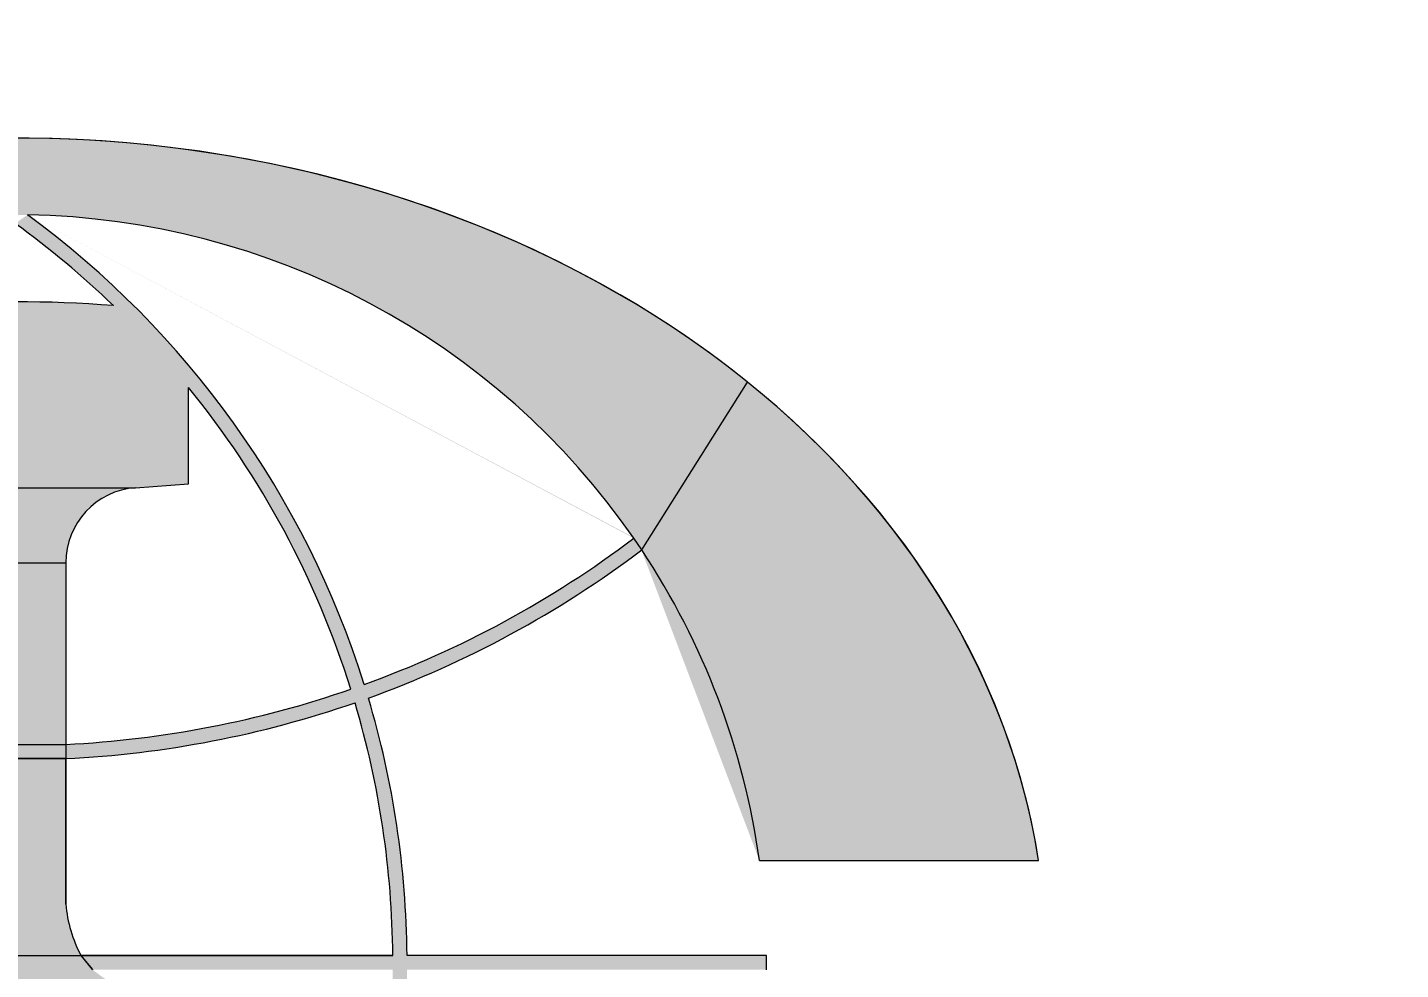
# Model space of a CAD drawing. Extents: x -109840 to 130597, y -3373 to 200909.
# Drawn here: x 115035 to 115921, y 4568 to 5176 of the extents above; entities that cross this region are included whole.
import ezdxf
from ezdxf.enums import TextEntityAlignment as Align

# ---------------------------------------------------------------- set-up
doc = ezdxf.new("R2010")
doc.units = 0
doc.header["$LTSCALE"] = 1000
doc.layers.get('0').update_dxf_attribs({"linetype": 'CONTINUOUS'})
doc.layers.get('Defpoints').update_dxf_attribs({"linetype": 'CONTINUOUS'})
doc.layers.add('11', color=3, linetype='CONTINUOUS')
doc.layers.add('DIM', color=3, linetype='CONTINUOUS', lineweight=0)
doc.layers.add('HFZT', color=5, linetype='CONTINUOUS', lineweight=15)
doc.styles.add('TSSD_Dimension', font='tssdeng.shx', dxfattribs={"width": 0.7, "bigfont": 'hztxt.shx'})
doc.styles.add('TSSD_NORM', font='tssdeng.shx', dxfattribs={"width": 0.7, "bigfont": 'hztxt.shx'})
doc.dimstyles.new('TSSD_100_100', dxfattribs={"dimtxt": 300, "dimasz": 100, "dimexe": 100, "dimexo": 250, "dimgap": 100, "dimtad": 1, "dimdec": 0, "dimzin": 0, "dimdsep": 46, "dimtxsty": 'TSSD_Dimension', "dimblk": 'ARCHTICK', "dimblk1": 'ARCHTICK', "dimblk2": 'ARCHTICK', "dimcen": 0, "dimdle": 100, "dimclrt": 7, "dimadec": 0, "dimazin": 0, "dimtfac": 1, "dimtdec": 0, "dimtix": 1, "dimtmove": 2, "dimatfit": 3, "dimfxl": 1, "dimtolj": 1, "dimtzin": 0, "dimarcsym": 0})

# ---------------------------------------------------------------- blocks, each defined once
blk = doc.blocks.new('dfgdfger')
at = {"layer": 'HFZT'}
h = blk.add_hatch(color=5, dxfattribs=at)
edge = h.paths.add_edge_path()
edge.add_ellipse((447317.0949818153, 387546.4789575529), major_axis=(-2135.702406557902, 3.083745e-10), ratio=0.7995231178727922, start_angle=224.7519621973884, end_angle=270.3684322559902)
edge.add_line((447303.3617498089, 389253.9871015997), (447291.7268203543, 389095.0852040663))
edge.add_line((447291.7268203543, 389095.0852040663), (447342.4631431565, 389095.085205439))
edge.add_ellipse((447317.0949818153, 387546.4789575529), major_axis=(1555.6062738055, 1.199718e-09), ratio=0.995632526572881, start_angle=34.5761866349182, end_angle=89.06560353032472, ccw=False)
edge.add_line((448597.9381060309, 388425.432335131), (448597.9381106842, 388425.4323386479))
edge.add_line((448597.9381106842, 388425.4323386479), (448614.4609707486, 388401.0729725615))
edge.add_line((448614.4609707486, 388401.0729725615), (448833.7881044174, 388748.656216296))
edge = h.paths.add_edge_path()
edge.add_ellipse((447317.0949818153, 387546.4789575529), major_axis=(-2135.702406557902, 3.083745e-10), ratio=0.7995231178727922, start_angle=270.3684322559902, end_angle=325.9048970660255)
edge.add_line((445548.502200743, 388503.6735452061), (446019.7289953271, 388401.0729720149))
edge.add_line((446019.7289953271, 388401.0729720149), (446036.251857576, 388425.4323350975))
edge.add_ellipse((447317.0949818153, 387546.4789575529), major_axis=(-1555.606273805532, 1.0981663e-09), ratio=0.995632526572861, start_angle=-89.06560353032762, end_angle=-34.57618663492411, ccw=False)
edge.add_line((447291.7268204549, 389095.085205438), (447303.3617498088, 389253.9871015994))
edge = h.paths.add_edge_path()
edge.add_ellipse((447317.0949818153, 387546.4789575529), major_axis=(-1555.606273805538, 1.05642364e-08), ratio=0.9956325265727753, start_angle=-33.48878922026972, end_angle=-0.5437440238690101, ccw=False)
edge.add_line((446019.7289928739, 388401.0729725489), (445548.502200743, 388503.6735452061))
edge.add_ellipse((447317.0949818153, 387546.4789575529), major_axis=(-2135.702406557902, 3.083745e-10), ratio=0.7995231178727922, start_angle=325.9048970660255, end_angle=368.0953103709313)
edge.add_line((445202.6744501679, 387306.022350312), (445761.5587582996, 387531.7807590646))
edge.add_line((445761.5587582996, 387531.7807590646), (445761.5587583357, 387561.1771560421))
blk.add_hatch(color=5, dxfattribs=at).paths.add_polyline_path([(447342.4631431582, 389095.085205439), (447317.0949817838, 389077.1871000331, -0.0350991249292677), (447520.3225560451, 388907.2561263303, 0.038470675069154), (447113.8674075223, 388907.2561263301, -0.0350991249293221), (447317.0949817838, 389077.1871000331), (447291.7268185326, 389095.0852040663, 0.1599231129014157), (446594.3003439925, 388122.6109672308), (446594.3002308831, 388122.6105980824), (446622.0288297773, 388112.7940404307, -0.0947628185422816), (446958.1782527228, 388737.8722724228), (446958.1782527227, 388537.7478899196), (447067.6835571333, 388529.9893425286, -0.3936449519258011), (447212.487425986, 388374.5630001672), (447421.7025311996, 388374.5630001672, -0.3936449519104216), (447566.5064000437, 388529.9893425286), (447676.0117044539, 388537.7478899196), (447676.0117044539, 388737.8722724228, -0.0947628185422816), (448012.1611273996, 388112.7940404307), (448039.8897354719, 388122.6105990897, 0.1599231647893314)])
h = blk.add_hatch(color=5, dxfattribs=at)
h.paths.add_polyline_path([(447676.0117044539, 388737.8722723211), (447520.3225560451, 388907.2561263303, 0.0384706750691652), (447113.8674075223, 388907.2561263301), (446958.1782527227, 388737.8722723919), (446958.1782527227, 388537.7478899196), (447067.6835572485, 388529.9893425204), (447566.5063999286, 388529.9893425205), (447676.0117044539, 388537.7478899196)])
h.paths.add_polyline_path([(447566.5063999289, 388529.9893425204), (447067.6835572478, 388529.9893425204, -0.3936449516970508), (447212.4874259772, 388374.5630001672), (447421.7025311996, 388374.5630001672, -0.3936449516971516)])
h.paths.add_polyline_path([(447421.7025311996, 388374.5630001672), (447212.4874259772, 388374.5630001672), (447212.4874259772, 387998.4430461771), (447421.7025311996, 387998.4430462997)])
h.paths.add_polyline_path([(447421.7025311996, 387998.4430462997), (447212.487428485, 387998.4430461772), (447212.4874259772, 387969.0114320708), (447421.7025375364, 387969.0114320704), (447421.702543089, 387969.0114323405)])
h.paths.add_polyline_path([(447421.7025375366, 387969.0114320704), (447212.4874259772, 387969.0114320709), (447212.4874259772, 387667.3537239561, -0.0972160933711766), (447181.0194913404, 387561.177156214), (447453.1704721729, 387561.177156214, -0.0972160933711797), (447421.7025375364, 387667.3537239561)])
h.paths.add_polyline_path([(447453.1704721226, 387561.177156214), (447181.0194913406, 387561.177156214), (447156.6955405818, 387531.7807590646), (447477.3220895581, 387531.7807590646)])
h.paths.add_polyline_path([(447477.4944229856, 387531.7807590646), (447156.6955405818, 387531.7807590646, -0.1501739460842551), (446808.0158972862, 387397.8381747598, 0.0377954797287202), (446585.2870008701, 387378.6298784068), (446585.2870008702, 387250.3346182961), (448048.9029626435, 387250.3346182958), (448048.9029626435, 387378.6298784066, 0.037795479718304), (447826.1740662888, 387397.8381747593, -0.150173946087328)])
h = blk.add_hatch(color=5, dxfattribs=at)
edge = h.paths.add_edge_path()
edge.add_ellipse((447317.0949818153, 387546.4789575529), major_axis=(-2135.702406557902, 3.083745e-10), ratio=0.7995231178727922, start_angle=187.1202605433415, end_angle=224.7519621973846)
edge.add_line((448833.7881044174, 388748.656216296), (448614.4609707486, 388401.0729725615))
edge.add_ellipse((447317.0949818153, 387546.4789575529), major_axis=(1555.606273805515, 1.60880968e-08), ratio=0.99563252657275, start_angle=7.854373486109182, end_angle=33.488789220066906, ccw=False)
edge.add_line((448858.1074921282, 387758.1330158204), (449436.3272117751, 387758.1330158204))
h = blk.add_hatch(color=5, dxfattribs=at)
h.paths.add_polyline_path([(446505.8107265931, 387561.1771560453), (445761.5587583357, 387561.1771560453), (445761.5587582996, 387531.7807590646), (446505.8107266201, 387531.7807590646)])
h.paths.add_polyline_path([(446535.2079996464, 387561.1771560453), (446505.810726593, 387561.1771549539), (446505.8107266201, 387531.7807590647), (446535.2079996703, 387531.7807592534)])
h.paths.add_polyline_path([(447181.0194912009, 387561.1771560453), (446535.2079996464, 387561.1771560453), (446535.2079996704, 387531.7807590646), (447156.6955405818, 387531.7807590646)])
h.paths.add_polyline_path([(448098.9819638971, 387561.1771558585, 0.0703893708340612), (448020.7604282026, 388084.6623476406), (448020.760206511, 388084.6630728809, -0.071179979790909), (447421.702543089, 387969.0114323405), (447421.7025311996, 387998.4430463008, 0.0711367195696139), (448012.1611273992, 388112.7940404306), (448039.8897354719, 388122.6105990897, 0.075141308011033), (448597.9381106842, 388425.4323386479), (448614.460970737, 388401.0729725787, -0.0751367857020564), (448048.5123390525, 388094.4695124922, -0.0706150974082752), (448128.3792369661, 387561.1771560453), (448098.9819638971, 387561.1771558566), (448098.9819638669, 387531.7807590646), (447477.3220895581, 387531.7807590646), (447453.170472261, 387561.1771560453)])
h = blk.add_hatch(color=5, dxfattribs=at)
h.paths.add_polyline_path([(448872.7012555821, 387561.1771560453), (448128.3792369747, 387561.1771560453), (448128.3792369661, 387531.7807590646), (448872.701255582, 387531.7807590646)])
h.paths.add_polyline_path([(448128.3792369745, 387561.1771549539), (448098.9819638971, 387561.1771558566), (448098.9819638971, 387531.7807592534), (448128.3792369661, 387531.7807590646)])
h.paths.add_polyline_path([(448128.3792369661, 387531.7807590646), (448098.9819638971, 387531.7807592534, -0.0433950495387643), (448068.0918245226, 387205.9296155946), (448097.9701021603, 387205.9296155946, 0.0427218066744472)])
h.paths.add_polyline_path([(448048.5123394959, 388094.469511004), (448020.7602120851, 388084.6630748505, -0.0703894717237666), (448098.9819638971, 387561.1771558566), (448128.3792369747, 387561.1771549539, 0.070615097347847)])
at = {"layer": '11', "color": 5, "lineweight": 0}
for p, q in [((448597.9381060307, 388425.432335131), (448597.9381106842, 388425.4323386479)), ((447421.7025375364, 387667.3537239561), (447421.7025375364, 387969.0114320704)), ((448858.1074921283, 387758.1330158204), (449436.3272117754, 387758.1330158204)), ((448098.9819638957, 387561.1771560453), (447453.170472261, 387561.1771560453)), ((448872.701255582, 387561.1771560453), (448128.3792369661, 387561.1771560453)), ((448872.701255582, 387531.7807590646), (448872.701255582, 387561.1771560453))]:
    blk.add_line(p, q, dxfattribs=at)
for centre, radius, start, end in [((446209.8351301512, 387546.4789575546), 1889.204011346478, 46.07853399670965, 54.11936013120204), ((446209.8351301511, 387546.4789575549), 1918.600408327223, 17.47486939251261, 53.81880708340147), ((447317.0949817856, 386269.8342648499), 2645.240163454685, 85.59375824526005, 94.4062417548209), ((447317.0949817855, 390120.2014467687), 2124.335531569326, 289.8918075367786, 307.0806247740528), ((447317.0949817858, 390120.2014467685), 2153.731928550374, 289.8527884690736, 307.0405750882366), ((447317.0949817856, 390120.2014467686), 2153.731928550402, 272.78397252167, 289.0697551428613), ((446209.8351301512, 387546.4789575554), 1889.204011346058, 0.4457714629657605, 16.55128590569407), ((446209.8351301511, 387546.4789575553), 1918.600408327352, 0.4389413105378396, 16.59590960285219), ((447707.8986594861, 387694.4232902076), 287.4734450972661, 185.4031881804895, 207.6136808730275)]:
    blk.add_arc(centre, radius, start, end, dxfattribs=at)
at = {"layer": 'HFZT', "color": 5}
for p, q in [((447676.0117108484, 388537.7478899196), (447676.0117108484, 388737.8722723919)), ((448614.4609707486, 388401.0729725615), (448833.7881044174, 388748.6562162961)), ((447067.6835572469, 388529.9893425204), (447566.50639993, 388529.9893425204)), ((447566.5064064336, 388529.9893425283), (447676.0117108484, 388537.7478899196)), ((448614.4609707486, 388401.0729725615), (448597.9381106842, 388425.4323386479)), ((447212.487425986, 388374.5630001672), (447421.7025311996, 388374.5630001672)), ((447421.7025311996, 388374.5630001672), (447421.7025311996, 387998.4430462997)), ((447421.7025375364, 388374.5630001672), (447421.7025375364, 387998.4430462997)), ((447212.487428485, 387998.4430461771), (447421.7025311996, 387998.4430462997)), ((447421.7025311996, 387998.4430463008), (447421.702543089, 387969.0114323405)), ((447212.4874259772, 387969.0114320708), (447421.7025375364, 387969.0114320704)), ((447421.7025375364, 387969.0114320709), (447421.7025375364, 387667.3537238995)), ((447421.7025375364, 387969.0114320709), (447421.7025375364, 387667.3537238995)), ((448858.1074920705, 387758.1330158204), (449436.3272117598, 387758.1330158204)), ((448858.1074920705, 387758.1330158204), (449436.3272117598, 387758.1330158204)), ((447181.0194913404, 387561.177156214), (447453.1704721729, 387561.177156214)), ((447453.170472261, 387561.1771560453), (447477.3220895581, 387531.7807590646)), ((447453.1704722489, 387561.1771560453), (448098.9819638671, 387561.1771560453)), ((447453.1704722489, 387561.1771560453), (448098.9819638671, 387561.1771560453)), ((448872.701255582, 387561.1771560453), (448128.3792369494, 387561.1771560453)), ((448872.701255582, 387561.1771560453), (448128.3792369494, 387561.1771560453)), ((448872.701255582, 387531.7807590646), (448872.701255582, 387561.1771560453)), ((448872.701255582, 387531.7807590646), (448872.701255582, 387561.1771560453))]:
    blk.add_line(p, q, dxfattribs=at)
at = {"layer": 'HFZT', "color": 5, "lineweight": 0}
for p, q in [((448597.9381060307, 388425.432335131), (448597.9381106842, 388425.4323386479)), ((447421.7025311996, 388374.5630001672), (447421.7025311996, 387998.4430463008)), ((447421.7025311996, 387998.4430463008), (447421.702543089, 387969.0114320704)), ((447421.702543089, 387969.0114320704), (447212.4874259772, 387969.0114320708)), ((447421.7025375364, 387667.3537239561), (447421.7025375364, 387969.0114320704)), ((448858.1074921283, 387758.1330158204), (449436.3272117754, 387758.1330158204)), ((447181.0194913404, 387561.177156214), (447453.1704721225, 387561.1771562141)), ((447453.1704721225, 387561.1771562141), (447477.0093454932, 387532.1614188182)), ((448098.9819638957, 387561.1771560453), (447453.170472261, 387561.1771560453)), ((448872.701255582, 387561.1771560453), (448128.3792369661, 387561.1771560453)), ((448872.701255582, 387531.7807590646), (448872.701255582, 387561.1771560453))]:
    blk.add_line(p, q, dxfattribs=at)
at = {"layer": 'HFZT', "color": 5}
for centre, radius, start, end in [((446209.8351301511, 387546.4789575549), 1889.204011346178, 46.07853411164906, 54.11936013119015), ((446209.8351301511, 387546.4789575549), 1918.600408327297, 17.47486943578971, 53.81880701396916), ((447317.0949817856, 386269.8342648497), 2645.240163454943, 85.59375827241291, 94.40624172758707), ((446209.8351301511, 387546.4789575553), 1889.204011346039, 17.44342051955471, 39.09679740593153), ((447577.518499866, 388374.5630001672), 155.8159622808105, 94.05268431812729, 180), ((447317.0949817856, 390120.2014467687), 2124.33553156925, 289.891807455703, 307.0806247739656), ((447317.0949817856, 390120.2014467687), 2124.33553156925, 289.8918074569286, 307.08062477405), ((447317.0949817856, 390120.2014467685), 2153.731928550479, 289.8527883642082, 307.0405750228), ((447317.0949817856, 390120.2014467685), 2153.731928550479, 289.8527883653373, 307.0405750248383), ((447317.0949817856, 390120.2014467685), 2124.335531569201, 272.8225278403614, 289.0984455353995), ((447317.0949817856, 390120.2014467687), 2153.731928550508, 272.7839726697814, 289.0697549857267), ((447317.0949817856, 390120.2014467687), 2153.731928550508, 272.7839726695604, 289.0697549856368), ((446209.8351301511, 387546.4789575553), 1889.204011346085, 0.4457714572518424, 16.55128597198188), ((446209.8351301511, 387546.4789575553), 1918.600408327303, 0.4389412779468602, 16.59590955647894), ((447707.8986594861, 387694.4232902076), 287.4734450972726, 185.403188221568, 207.6136808366636), ((447707.8986594861, 387694.4232902076), 287.4734450972726, 185.4031882212734, 207.6136808350832)]:
    blk.add_arc(centre, radius, start, end, dxfattribs=at)
at = {"layer": 'HFZT', "color": 5, "lineweight": 0}
for centre, radius, start, end in [((447317.0949817855, 390120.2014467687), 2124.335531569326, 289.8918075368422, 307.0806247739656), ((447317.0949817858, 390120.2014467685), 2153.731928550374, 289.8527884706029, 307.0405750895969), ((447317.0949753912, 390120.2014467685), 2124.335531569216, 272.8225279071995, 289.0984456609453), ((447317.0949753912, 390120.2014467685), 2124.335531569192, 272.8225279071995, 289.0984456609453), ((447317.0949817856, 390120.2014467686), 2153.731928550402, 272.7839725228658, 289.069755143666), ((447707.8986594861, 387694.4232902076), 287.4734450972661, 185.403188181414, 207.6136808738577)]:
    blk.add_arc(centre, radius, start, end, dxfattribs=at)
at = {"layer": 'HFZT', "color": 5}
for major_axis, ratio, start_param, end_param in [((-2135.702406557902, 3.083745e-10), 0.7995231178727922, 3.922661740662257, 9.030891940897648), ((-2135.702406557902, 3.083745e-10), 0.7995231178727922, 3.922661740662257, 9.030891940897648), ((-2135.702406557902, 3.083745e-10), 0.7995231178727922, 3.922661740662257, 9.030891940897648), ((-2135.702406557902, 3.083745e-10), 0.7995231178727922, 3.922661740662257, 9.030891940897648), ((-2135.702406557902, 3.083745e-10), 0.7995231178727922, 3.922661740662257, 9.030891940897648), ((-2135.702406557902, 3.083745e-10), 0.7995231178727922, 3.922661740662257, 9.030891940897648), ((-2135.702406557902, 3.083745e-10), 0.7995231178727922, 3.922661740662257, 9.030891940897648), ((-2135.702406557902, 3.083745e-10), 0.7995231178727922, 3.922661740662257, 9.030891940897648), ((-2135.702406557902, 3.083745e-10), 0.7995231178727922, 3.922661740662257, 9.030891940897648), ((-2135.702406557902, 3.083745e-10), 0.7995231178727922, 3.265864643670943, 9.30050597068862), ((-2135.702406557902, 3.083745e-10), 0.7995231178727922, 3.265864643670943, 9.30050597068862), ((-2135.702406557902, 3.083745e-10), 0.7995231178727922, 3.265864643670943, 9.30050597068862), ((-2135.702406557902, 3.083745e-10), 0.7995231178727922, 3.265864643670943, 9.30050597068862), ((-2135.702406557902, 3.083745e-10), 0.7995231178727922, 3.265864643670943, 9.30050597068862), ((-2135.702406557902, 3.083745e-10), 0.7995231178727922, 3.265864643670943, 9.30050597068862), ((1555.6062738055, 1.199718e-09), 0.995632526572881, 0.603468299563374, 1.554488031880049), ((1555.6062738055, 1.199718e-09), 0.995632526572881, 0.603468299563374, 1.554488031880049), ((1555.6062738055, 1.199718e-09), 0.995632526572881, 0.603468299563374, 1.554488031880049), ((1555.6062738055, 1.199718e-09), 0.995632526572881, 0.603468299563374, 1.554488031880049), ((1555.6062738055, 1.199718e-09), 0.995632526572881, 0.603468299563374, 1.554488031880049), ((1555.6062738055, 1.199718e-09), 0.995632526572881, 0.603468299563374, 1.554488031880049), ((1555.6062738055, 1.199718e-09), 0.995632526572881, 0.603468299563374, 1.554488031880049), ((1555.6062738055, 1.199718e-09), 0.995632526572881, 0.603468299563374, 1.554488031880049), ((1555.6062738055, 1.199718e-09), 0.995632526572881, 0.603468299563374, 1.554488031880049), ((1555.6062738055, 1.199718e-09), 0.995632526572881, 0.603468299563374, 1.554488031880049), ((1555.6062738055, 1.199718e-09), 0.995632526572881, 0.603468299563374, 1.554488031880049), ((1555.6062738055, 1.199718e-09), 0.995632526572881, 0.603468299563374, 1.554488031880049), ((1555.6062738055, 1.199718e-09), 0.995632526572881, 0.603468299563374, 1.554488031880049), ((1555.6062738055, 1.199718e-09), 0.995632526572881, 0.603468299563374, 1.554488031880049), ((1555.6062738055, 1.199718e-09), 0.995632526572881, 0.603468299563374, 1.554488031880049), ((1555.6062738055, 1.199718e-09), 0.995632526572881, 0.603468299563374, 1.554488031880049), ((1555.6062738055, 1.199718e-09), 0.995632526572881, 0.603468299563374, 1.554488031880049), ((1555.6062738055, 1.199718e-09), 0.995632526572881, 0.603468299563374, 1.554488031880049), ((1555.6062738055, 1.199718e-09), 0.995632526572881, 0.603468299563374, 1.554488031880049), ((1555.6062738055, 1.199718e-09), 0.995632526572881, 0.603468299563374, 1.554488031880049), ((1555.6062738055, 1.199718e-09), 0.995632526572881, 0.603468299563374, 1.554488031880049), ((1555.6062738055, 1.199718e-09), 0.995632526572881, 0.603468299563374, 1.554488031880049), ((1555.6062738055, 1.199718e-09), 0.995632526572881, 0.603468299563374, 1.554488031880049), ((1555.6062738055, 1.199718e-09), 0.995632526572881, 0.603468299563374, 1.554488031880049), ((1555.6062738055, 1.199718e-09), 0.995632526572881, 0.603468299563374, 1.554488031880049), ((1555.6062738055, 1.199718e-09), 0.995632526572881, 0.603468299563374, 1.554488031880049), ((1555.6062738055, 1.199718e-09), 0.995632526572881, 0.603468299563374, 1.554488031880049), ((1555.6062738055, 1.199718e-09), 0.995632526572881, 0.603468299563374, 1.554488031880049), ((1555.6062738055, 1.199718e-09), 0.995632526572881, 0.603468299563374, 1.554488031880049), ((1555.6062738055, 1.199718e-09), 0.995632526572881, 0.603468299563374, 1.554488031880049), ((-2135.702406557902, 3.083745e-10), 0.7995231178727922, 3.265864643670943, 3.922661740662257), ((-2135.702406557902, 3.083745e-10), 0.7995231178727922, 3.265864643670943, 3.922661740662257), ((-2135.702406557902, 3.083745e-10), 0.7995231178727922, 3.265864643670943, 3.922661740662257), ((-2135.702406557902, 3.083745e-10), 0.7995231178727922, 3.265864643670943, 3.922661740662257), ((-2135.702406557902, 3.083745e-10), 0.7995231178727922, 3.265864643670943, 3.922661740662257), ((-2135.702406557902, 3.083745e-10), 0.7995231178727922, 3.265864643670943, 3.922661740662257), ((-2135.702406557902, 3.083745e-10), 0.7995231178727922, 3.265864643670943, 3.922661740662257), ((-2135.702406557902, 3.083745e-10), 0.7995231178727922, 3.265864643670943, 3.922661740662257), ((-2135.702406557902, 3.083745e-10), 0.7995231178727922, 3.265864643670943, 3.922661740662257), ((1555.606273805515, 1.60880968e-08), 0.99563252657275, 0.1370846780139514, 0.5844896343965506), ((1555.606273805515, 1.60880968e-08), 0.99563252657275, 0.1370846780139514, 0.5844896343965506), ((1555.606273805515, 1.60880968e-08), 0.99563252657275, 0.1370846780139514, 0.5844896343965506), ((1555.606273805515, 1.60880968e-08), 0.99563252657275, 0.1370846780139514, 0.5844896343965506), ((1555.606273805515, 1.60880968e-08), 0.99563252657275, 0.1370846780139514, 0.5844896343965506), ((1555.606273805515, 1.60880968e-08), 0.99563252657275, 0.1370846780139514, 0.5844896343965506), ((1555.606273805515, 1.60880968e-08), 0.99563252657275, 0.1370846780139514, 0.5844896343965506), ((1555.606273805515, 1.60880968e-08), 0.99563252657275, 0.1370846780139514, 0.5844896343965506), ((1555.606273805515, 1.60880968e-08), 0.99563252657275, 0.1370846780139514, 0.5844896343965506), ((1555.606273805515, 1.60880968e-08), 0.99563252657275, 0.1370846780139514, 0.5844896343965506), ((1555.606273805515, 1.60880968e-08), 0.99563252657275, 0.1370846780139514, 0.5844896343965506), ((1555.606273805515, 1.60880968e-08), 0.99563252657275, 0.1370846780139514, 0.5844896343965506), ((1555.606273805515, 1.60880968e-08), 0.99563252657275, 0.1370846780139514, 0.5844896343965506), ((1555.606273805515, 1.60880968e-08), 0.99563252657275, 0.1370846780139514, 0.5844896343965506), ((1555.606273805515, 1.60880968e-08), 0.99563252657275, 0.1370846780139514, 0.5844896343965506)]:
    blk.add_ellipse((447317.0949818153, 387546.4789575529), major_axis=major_axis, ratio=ratio, start_param=start_param, end_param=end_param, dxfattribs=at)
blk = doc.blocks.new('DETK')
at = {"layer": 'HFZT', "color": 2, "xscale": 0.3117434214800596, "yscale": 0.3117434214800596, "zscale": 0.3117434214800596}
blk.add_blockref('dfgdfger', (-111009.5497466857, -116242.4037683697), dxfattribs=at)
at = {"layer": 'HFZT', "color": 2, "style": 'TSSD_NORM', "width": 0.7}
for tag, height, p in [('比例尺', 250, (40275.21528918296, 3100.000001955777)), ('日期', 250, (40275.21528918296, 1700.000000651926)), ('图号', 250, (37501.45362446201, 1700.000000651926)), ('图名', 400, (31926.23832941172, 1425.000000395812))]:
    blk.add_attdef(tag, text='', height=height, dxfattribs=at).set_placement(p, align=Align.MIDDLE)
blk = doc.blocks.new('_ArchTick')
at = {"color": 0, "linetype": 'ByBlock', "const_width": 0.15}
blk.add_lwpolyline([(-0.5, -0.5), (0.5, 0.5)], dxfattribs=at)
blk = doc.blocks.new('*D187')
at = {"layer": 'Defpoints', "color": 0, "transparency": 16777216}
for p in [(86588.15020611964, 34060.40762254482), (115688.3108466148, 16824.41780094165), (86588.15020611964, 0)]:
    blk.add_point(p, dxfattribs=at)
at = {"layer": 'DIM', "color": 0, "lineweight": -2, "transparency": 16777216}
for p, q in [((86588.15020611964, 250), (86588.15020611964, 34160.40762254482)), ((115688.3108466148, 17074.41780094165), (115688.3108466148, 34160.40762254482)), ((115788.3108466148, 34060.40762254482), (86488.15020611964, 34060.40762254482))]:
    blk.add_line(p, q, dxfattribs=at)
at = {"layer": 'DIM', "color": 0, "lineweight": -2, "transparency": 16777216, "xscale": 100, "yscale": 100, "zscale": 100, "rotation": 180}
blk.add_blockref('_ArchTick', (86588.15020611964, 34060.40762254482), dxfattribs=at)
at = {"layer": 'DIM', "color": 0, "lineweight": -2, "transparency": 16777216, "xscale": 100, "yscale": 100, "zscale": 100}
blk.add_blockref('_ArchTick', (115688.3108466148, 34060.40762254482), dxfattribs=at)
at = {"layer": 'DIM', "color": 7, "transparency": 16777216, "insert": (101138.2305263672, 34310.40762254482), "char_height": 300, "attachment_point": 5, "style": 'TSSD_Dimension'}
blk.add_mtext('\\A1;29100', dxfattribs=at)
blk = doc.blocks.new('*D188')
at = {"layer": 'Defpoints', "color": 0, "transparency": 16777216}
for p in [(115688.3108466148, 18560.5210736485), (115688.3108466148, 16824.41780094165), (86588.15020611964, 0)]:
    blk.add_point(p, dxfattribs=at)
at = {"layer": 'DIM', "color": 0, "lineweight": -2, "transparency": 16777216}
for p, q in [((86588.15020611964, 250), (86588.15020611964, 18660.5210736485)), ((115688.3108466148, 17074.41780094165), (115688.3108466148, 18660.5210736485)), ((86488.15020611964, 18560.5210736485), (115788.3108466148, 18560.5210736485))]:
    blk.add_line(p, q, dxfattribs=at)
at = {"layer": 'DIM', "color": 0, "lineweight": -2, "transparency": 16777216, "xscale": 100, "yscale": 100, "zscale": 100, "rotation": 180}
blk.add_blockref('_ArchTick', (86588.15020611964, 18560.5210736485), dxfattribs=at)
at = {"layer": 'DIM', "color": 0, "lineweight": -2, "transparency": 16777216, "xscale": 100, "yscale": 100, "zscale": 100}
blk.add_blockref('_ArchTick', (115688.3108466148, 18560.5210736485), dxfattribs=at)
at = {"layer": 'DIM', "color": 7, "transparency": 16777216, "insert": (101138.2305263672, 18810.5210736485), "char_height": 300, "attachment_point": 5, "style": 'TSSD_Dimension'}
blk.add_mtext('\\A1;29100', dxfattribs=at)
blk = doc.blocks.new('*D190')
at = {"layer": 'Defpoints', "color": 0, "transparency": 16777216}
for p in [(82230.41429523332, 16824.41780094166), (115688.3108466148, 16824.41780094165), (107588.1502061196, 0)]:
    blk.add_point(p, dxfattribs=at)
at = {"layer": 'DIM', "color": 0, "lineweight": -2, "transparency": 16777216}
for p, q in [((82230.41429523332, -99.99999999999282), (82230.41429523332, 16924.41780094166)), ((115438.3108466148, 16824.41780094165), (82130.41429523332, 16824.41780094166)), ((107338.1502061196, 7.081923622059823e-14), (82130.41429523332, 7.211589652458812e-12))]:
    blk.add_line(p, q, dxfattribs=at)
at = {"layer": 'DIM', "color": 0, "lineweight": -2, "transparency": 16777216, "xscale": 100, "yscale": 100, "zscale": 100}
for p, rotation in [((82230.41429523332, 16824.41780094166), 90), ((82230.41429523332, 7.183261957970572e-12), 270)]:
    blk.add_blockref('_ArchTick', p, dxfattribs=dict(at, rotation=rotation))
at = {"layer": 'DIM', "color": 7, "transparency": 16777216, "insert": (81980.41429523332, 8412.208900470847), "char_height": 300, "attachment_point": 5, "rotation": 90, "style": 'TSSD_Dimension'}
blk.add_mtext('\\A1;16824', dxfattribs=at)
blk = doc.blocks.new('*D310')
at = {"layer": 'Defpoints', "color": 0, "transparency": 16777216}
for p in [(113041.0953190167, 9370.909160365933), (113041.0953190167, 0), (130496.9482587967, -4.944840691097324e-12)]:
    blk.add_point(p, dxfattribs=at)
at = {"layer": 'DIM', "color": 0, "lineweight": -2, "transparency": 16777216}
for p, q in [((130496.9482587967, 9470.909160365927), (130496.9482587967, -100.0000000000049)), ((113291.0953190167, 9370.909160365933), (130596.9482587967, 9370.909160365927)), ((113291.0953190167, -7.081923622059823e-14), (130596.9482587967, -4.973168385585567e-12))]:
    blk.add_line(p, q, dxfattribs=at)
at = {"layer": 'DIM', "color": 0, "lineweight": -2, "transparency": 16777216, "xscale": 100, "yscale": 100, "zscale": 100}
for p, rotation in [((130496.9482587967, 9370.909160365927), 90), ((130496.9482587967, -4.944840691097324e-12), 270)]:
    blk.add_blockref('_ArchTick', p, dxfattribs=dict(at, rotation=rotation))
at = {"layer": 'DIM', "color": 7, "transparency": 16777216, "insert": (130246.9482587967, 4685.454580182982), "char_height": 300, "attachment_point": 5, "rotation": 90, "style": 'TSSD_Dimension'}
blk.add_mtext('\\A1;9371', dxfattribs=at)
blk = doc.blocks.new('*D368')
at = {"layer": 'Defpoints', "color": 0, "transparency": 16777216}
for p in [(113089.5568574782, 8620.909160365933), (114033.6640569868, 0), (125851.1157961525, -3.34761162496605e-12)]:
    blk.add_point(p, dxfattribs=at)
at = {"layer": 'DIM', "color": 0, "lineweight": -2, "transparency": 16777216}
for p, q in [((125851.1157961525, 8720.90916036593), (125851.1157961525, -100.0000000000033)), ((113339.5568574782, 8620.909160365933), (125951.1157961525, 8620.90916036593)), ((114283.6640569868, -7.081923622059823e-14), (125951.1157961525, -3.37593931945429e-12))]:
    blk.add_line(p, q, dxfattribs=at)
at = {"layer": 'DIM', "color": 0, "lineweight": -2, "transparency": 16777216, "xscale": 100, "yscale": 100, "zscale": 100}
for p, rotation in [((125851.1157961525, 8620.90916036593), 90), ((125851.1157961525, -3.34761162496605e-12), 270)]:
    blk.add_blockref('_ArchTick', p, dxfattribs=dict(at, rotation=rotation))
at = {"layer": 'DIM', "color": 7, "transparency": 16777216, "insert": (125601.1157961525, 4310.454580182985), "char_height": 300, "attachment_point": 5, "rotation": 90, "style": 'TSSD_Dimension'}
blk.add_mtext('\\A1;8621', dxfattribs=at)

msp = doc.modelspace()

# ---------------------------------------------------------------- block references
msp.add_blockref('DETK', (86588.15020611964, 0))

# ---------------------------------------------------------------- dimensions: what is measured, and where the dimension line sits
at = {"layer": 'DIM'}
for base, p1, p2, picture, middle in [((86588.15020611964, 34060.40762254482), (115688.3108466148, 16824.41780094165), (86588.15020611964, 0), '*D187', (101138.2305263672, 34310.40762254482)), ((115688.3108466148, 18560.5210736485), (86588.15020611964, 0), (115688.3108466148, 16824.41780094165), '*D188', (101138.2305263672, 18810.5210736485))]:
    dim = msp.add_linear_dim(base=base, p1=p1, p2=p2, dimstyle='TSSD_100_100', dxfattribs=at)
    dim.commit()
    dim.dimension.update_dxf_attribs({"geometry": picture, "text_midpoint": middle})
for base, p1, p2, picture, middle in [((82230.41429523332, 16824.41780094166), (107588.1502061196, 0), (115688.3108466148, 16824.41780094165), '*D190', (81980.41429523332, 8412.208900470847)), ((130496.9482587967, -4.944840691097324e-12), (113041.0953190167, 9370.909160365933), (113041.0953190167, 0), '*D310', (130246.9482587967, 4685.454580182982)), ((125851.1157961525, -3.34761162496605e-12), (113089.5568574782, 8620.909160365933), (114033.6640569868, 0), '*D368', (125601.1157961525, 4310.454580182985))]:
    dim = msp.add_linear_dim(base=base, p1=p1, p2=p2, angle=90, dimstyle='TSSD_100_100', dxfattribs=at)
    dim.commit()
    dim.dimension.update_dxf_attribs({"geometry": picture, "text_midpoint": middle})

doc.saveas('drawing.dxf')
